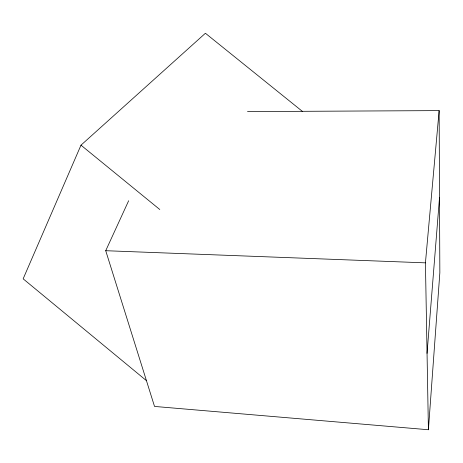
<?xml version="1.0" encoding="UTF-8"?>
<svg xmlns="http://www.w3.org/2000/svg" width="463" height="463" viewBox="0 0 463 463"><rect width="100%" height="100%" fill="white"/><g stroke="black" fill="none" stroke-linecap="round" stroke-linejoin="round"><path stroke-width="0.69" d="M128.656 200.739L105.72 250.709L154.526 406.433L428.408 429.745L439.85 272.724L439.138 110.616L247.502 111.589M427.048 353.362L439.52 197.435M428.408 429.745L425.433 262.851L439.138 110.616M302.536 111.496L205.404 33.255L80.984 145.174L23.15 278.83L146.273 380.511M105.72 250.709L425.433 262.851M80.984 145.174L159.799 209.525"/></g></svg>
